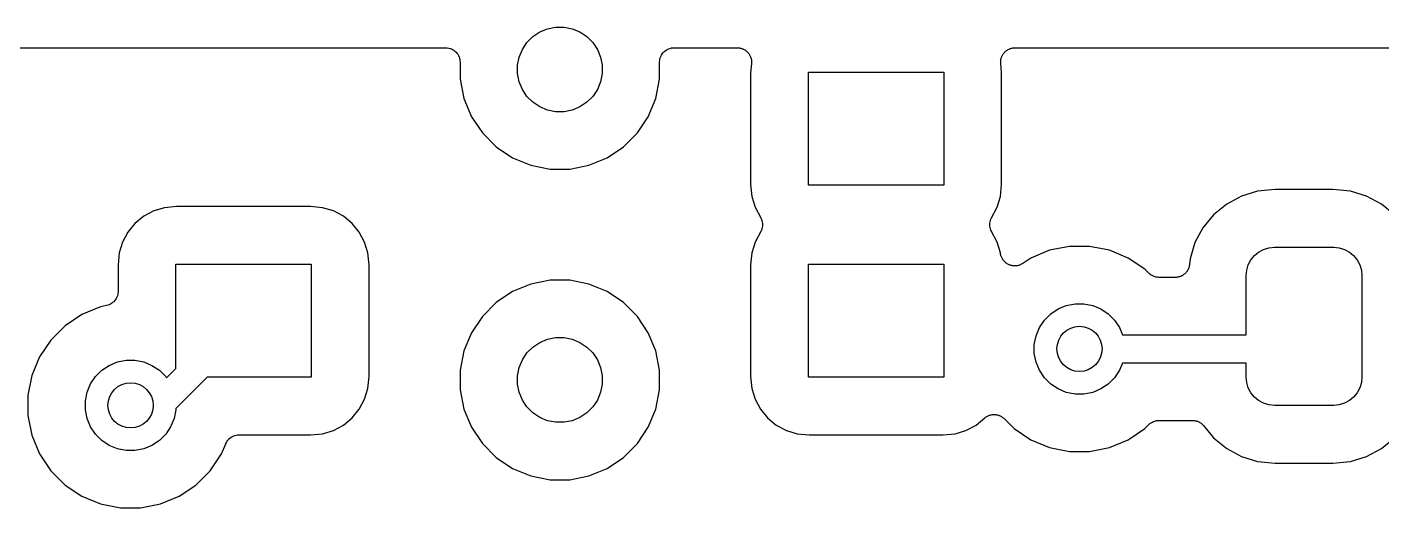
# Model space of a CAD drawing. Extents: x 83.1 to 154, y -94.5 to -68.3.
# Drawn here: x 117.38 to 129.38, y -72.61 to -68.35 of the extents above; entities that cross this region are included whole.
import ezdxf

# ---------------------------------------------------------------- set-up
doc = ezdxf.new("R2010")
doc.units = 0
doc.layers.add('BLACK', color=7, linetype='CONTINUOUS')

msp = doc.modelspace()

# ---------------------------------------------------------------- linework, layer by layer
at = {"layer": 'BLACK', "linetype": 'CONTINUOUS'}
for p, q in [((121.991, -68.3644), (122.063, -68.35)), ((122.063, -68.35), (122.137, -68.35)), ((122.137, -68.35), (122.209, -68.3644)), ((121.809, -68.486), (121.861, -68.4337)), ((121.861, -68.4337), (121.922, -68.3927)), ((121.922, -68.3927), (121.991, -68.3644)), ((122.209, -68.3644), (122.278, -68.3927)), ((122.278, -68.3927), (122.339, -68.4337)), ((122.339, -68.4337), (122.391, -68.486)), ((98.3379, -68.533), (121.09, -68.533)), ((121.09, -68.533), (121.091, -68.533)), ((121.091, -68.533), (121.091, -68.533)), ((121.091, -68.533), (121.091, -68.533)), ((121.091, -68.533), (121.092, -68.533)), ((121.092, -68.533), (121.104, -68.5343)), ((121.104, -68.5343), (121.116, -68.5356)), ((121.116, -68.5356), (121.116, -68.5357)), ((121.116, -68.5357), (121.116, -68.5358)), ((121.116, -68.5358), (121.128, -68.5394)), ((121.128, -68.5394), (121.139, -68.5429)), ((121.139, -68.5429), (121.14, -68.5431)), ((121.14, -68.5431), (121.14, -68.5433)), ((121.14, -68.5433), (121.15, -68.549)), ((121.15, -68.549), (121.161, -68.5547)), ((121.161, -68.5547), (121.161, -68.555)), ((121.161, -68.555), (121.162, -68.5552)), ((121.162, -68.5552), (121.171, -68.5629)), ((121.171, -68.5629), (121.18, -68.5705)), ((121.18, -68.5705), (121.18, -68.5709)), ((121.18, -68.5709), (121.181, -68.5711)), ((121.181, -68.5711), (121.188, -68.5805)), ((121.188, -68.5805), (121.196, -68.5897)), ((121.196, -68.5897), (121.196, -68.5901)), ((121.196, -68.5901), (121.196, -68.5905)), ((121.196, -68.5905), (121.202, -68.6011)), ((121.739, -68.6156), (121.768, -68.5474)), ((121.768, -68.5474), (121.809, -68.486)), ((122.391, -68.486), (122.432, -68.5474)), ((122.432, -68.5474), (122.461, -68.6156)), ((122.993, -68.61), (122.999, -68.5995)), ((122.999, -68.5995), (123.005, -68.589)), ((123.005, -68.5882), (123.013, -68.5791)), ((123.005, -68.5886), (123.005, -68.5882)), ((123.005, -68.589), (123.005, -68.5886)), ((123.013, -68.5791), (123.021, -68.5699)), ((123.021, -68.5693), (123.03, -68.5618)), ((123.021, -68.5696), (123.021, -68.5693)), ((123.021, -68.5699), (123.021, -68.5696)), ((123.03, -68.5618), (123.04, -68.5542)), ((123.04, -68.5537), (123.051, -68.5482)), ((123.04, -68.554), (123.04, -68.5537)), ((123.04, -68.5542), (123.04, -68.554)), ((123.051, -68.5482), (123.062, -68.5426)), ((123.062, -68.5422), (123.074, -68.5389)), ((123.062, -68.5425), (123.062, -68.5422)), ((123.062, -68.5426), (123.062, -68.5425)), ((123.074, -68.5389), (123.085, -68.5354)), ((123.085, -68.5354), (123.086, -68.5354)), ((123.086, -68.5352), (123.098, -68.5342)), ((123.086, -68.5354), (123.086, -68.5352)), ((123.098, -68.5342), (123.11, -68.533)), ((123.11, -68.533), (123.671, -68.533)), ((123.671, -68.533), (123.673, -68.533)), ((123.673, -68.533), (123.678, -68.5337)), ((123.678, -68.5337), (123.684, -68.5337)), ((123.684, -68.5337), (123.691, -68.535)), ((123.691, -68.535), (123.697, -68.5358)), ((123.697, -68.5358), (123.703, -68.5375)), ((123.703, -68.5375), (123.708, -68.5387)), ((123.708, -68.5387), (123.715, -68.5413)), ((123.715, -68.5413), (123.721, -68.5433)), ((123.721, -68.5433), (123.726, -68.5461)), ((123.726, -68.5461), (123.731, -68.5483)), ((123.731, -68.5483), (123.737, -68.552)), ((123.737, -68.552), (123.743, -68.5552)), ((123.743, -68.5552), (123.747, -68.5589)), ((123.747, -68.5589), (123.752, -68.5622)), ((123.752, -68.5622), (123.756, -68.5669)), ((123.756, -68.5669), (123.762, -68.5711)), ((123.762, -68.5711), (123.765, -68.5757)), ((123.765, -68.5757), (123.769, -68.5798)), ((123.769, -68.5798), (123.773, -68.5853)), ((123.773, -68.5853), (123.777, -68.5905)), ((123.777, -68.5905), (123.78, -68.5956)), ((123.78, -68.5956), (123.783, -68.6004)), ((126.015, -68.605), (126.018, -68.5989)), ((126.018, -68.5989), (126.021, -68.5941)), ((126.021, -68.5941), (126.024, -68.589)), ((126.024, -68.589), (126.028, -68.5839)), ((126.028, -68.5839), (126.032, -68.5784)), ((126.032, -68.5784), (126.036, -68.5743)), ((126.036, -68.5743), (126.04, -68.5699)), ((126.04, -68.5699), (126.045, -68.5657)), ((126.045, -68.5657), (126.05, -68.5611)), ((126.05, -68.5611), (126.054, -68.5579)), ((126.054, -68.5579), (126.059, -68.5542)), ((126.059, -68.5542), (126.065, -68.5511)), ((126.065, -68.5511), (126.07, -68.5475)), ((126.07, -68.5475), (126.076, -68.5453)), ((126.076, -68.5453), (126.081, -68.5426)), ((126.081, -68.5426), (126.087, -68.5407)), ((126.087, -68.5407), (126.093, -68.5382)), ((126.093, -68.5382), (126.099, -68.5371)), ((126.099, -68.5371), (126.105, -68.5354)), ((126.105, -68.5354), (126.111, -68.5348)), ((126.111, -68.5348), (126.118, -68.5335)), ((126.118, -68.5335), (126.123, -68.5336)), ((126.123, -68.5336), (126.129, -68.533)), ((126.129, -68.533), (151.817, -68.533)), ((121.202, -68.6011), (121.207, -68.6116)), ((121.207, -68.6116), (121.208, -68.612)), ((121.208, -68.612), (121.208, -68.6124)), ((121.208, -68.6124), (121.211, -68.6239)), ((121.211, -68.6239), (121.215, -68.6353)), ((121.215, -68.6353), (121.215, -68.6358)), ((121.215, -68.6358), (121.215, -68.6362)), ((121.215, -68.6362), (121.216, -68.6481)), ((121.216, -68.6481), (121.217, -68.66)), ((121.217, -68.66), (121.217, -68.812)), ((121.725, -68.6881), (121.739, -68.6156)), ((121.725, -68.7619), (121.725, -68.6881)), ((122.461, -68.6156), (122.475, -68.6881)), ((122.475, -68.6881), (122.475, -68.7619)), ((122.983, -68.6582), (122.984, -68.6463)), ((122.983, -68.6591), (122.983, -68.6582)), ((122.983, -68.66), (122.983, -68.6591)), ((122.983, -68.6591), (122.983, -68.6591)), ((122.983, -68.6591), (122.983, -68.6591)), ((122.983, -68.812), (122.983, -68.66)), ((122.984, -68.6463), (122.986, -68.6345)), ((122.986, -68.6336), (122.989, -68.6222)), ((122.986, -68.634), (122.986, -68.6336)), ((122.986, -68.6345), (122.986, -68.634)), ((122.989, -68.6222), (122.993, -68.6108)), ((122.993, -68.6104), (122.993, -68.61)), ((122.993, -68.6108), (122.993, -68.6104)), ((123.783, -68.6004), (123.785, -68.6066)), ((123.785, -68.6066), (123.789, -68.6124)), ((123.789, -68.6124), (123.79, -68.618)), ((123.797, -68.6724), (123.789, -68.7562)), ((123.79, -68.618), (123.792, -68.6233)), ((123.792, -68.6233), (123.794, -68.6298)), ((123.794, -68.6298), (123.796, -68.6362)), ((123.796, -68.6362), (123.796, -68.642)), ((123.796, -68.642), (123.797, -68.6477)), ((123.797, -68.6477), (123.797, -68.6543)), ((123.797, -68.6543), (123.798, -68.6609)), ((123.798, -68.6609), (123.797, -68.6667)), ((123.797, -68.6667), (123.797, -68.6724)), ((126.002, -68.6591), (126.003, -68.6525)), ((126.003, -68.6649), (126.002, -68.6591)), ((126.003, -68.6459), (126.004, -68.6402)), ((126.003, -68.6525), (126.003, -68.6459)), ((126.003, -68.6707), (126.003, -68.6649)), ((126.003, -68.6724), (126.003, -68.6707)), ((126.011, -68.7562), (126.003, -68.6724)), ((126.004, -68.6402), (126.005, -68.6345)), ((126.005, -68.6345), (126.007, -68.6281)), ((126.007, -68.6281), (126.008, -68.6217)), ((126.008, -68.6217), (126.01, -68.6163)), ((126.01, -68.6163), (126.012, -68.6108)), ((126.012, -68.6108), (126.015, -68.605)), ((121.217, -68.812), (121.251, -68.9826)), ((121.739, -68.8344), (121.725, -68.7619)), ((121.768, -68.9026), (121.739, -68.8344)), ((122.461, -68.8344), (122.432, -68.9026)), ((122.475, -68.7619), (122.461, -68.8344)), ((122.949, -68.9826), (122.983, -68.812)), ((123.789, -68.7562), (123.789, -69.7438)), ((124.3, -69.75), (124.3, -68.75)), ((124.3, -68.75), (125.5, -68.75)), ((125.5, -68.75), (125.5, -69.75)), ((126.011, -69.7438), (126.011, -68.7562)), ((121.809, -68.964), (121.768, -68.9026)), ((122.432, -68.9026), (122.391, -68.964)), ((121.251, -68.9826), (121.317, -69.1433)), ((121.861, -69.0163), (121.809, -68.964)), ((121.922, -69.0573), (121.861, -69.0163)), ((121.991, -69.0856), (121.922, -69.0573)), ((122.278, -69.0573), (122.209, -69.0856)), ((122.339, -69.0163), (122.278, -69.0573)), ((122.391, -68.964), (122.339, -69.0163)), ((122.883, -69.1433), (122.949, -68.9826)), ((121.317, -69.1433), (121.414, -69.2879)), ((122.063, -69.1), (121.991, -69.0856)), ((122.137, -69.1), (122.063, -69.1)), ((122.209, -69.0856), (122.137, -69.1)), ((122.786, -69.2879), (122.883, -69.1433)), ((121.414, -69.2879), (121.537, -69.4109)), ((122.663, -69.4109), (122.786, -69.2879)), ((121.537, -69.4109), (121.682, -69.5075)), ((122.518, -69.5075), (122.663, -69.4109)), ((121.682, -69.5075), (121.842, -69.5741)), ((122.358, -69.5741), (122.518, -69.5075)), ((121.842, -69.5741), (122.013, -69.608)), ((122.013, -69.608), (122.187, -69.608)), ((122.187, -69.608), (122.358, -69.5741)), ((123.789, -69.7438), (123.799, -69.8496)), ((125.5, -69.75), (124.3, -69.75)), ((126.001, -69.8496), (126.011, -69.7438)), ((128.431, -69.7889), (128.277, -69.8042)), ((128.944, -69.7889), (128.431, -69.7889)), ((129.098, -69.8042), (128.944, -69.7889)), ((123.799, -69.8496), (123.828, -69.9453)), ((125.972, -69.9453), (126.001, -69.8496)), ((128.003, -69.9177), (127.887, -70.0123)), ((128.134, -69.8474), (128.003, -69.9177)), ((128.277, -69.8042), (128.134, -69.8474)), ((129.241, -69.8474), (129.098, -69.8042)), ((129.372, -69.9177), (129.241, -69.8474)), ((129.488, -70.0123), (129.372, -69.9177)), ((118.416, -70.0256), (118.339, -70.0891)), ((118.505, -69.9784), (118.416, -70.0256)), ((118.6, -69.9494), (118.505, -69.9784)), ((118.706, -69.9389), (118.6, -69.9494)), ((119.894, -69.9389), (118.706, -69.9389)), ((120, -69.9493), (119.894, -69.9389)), ((120.095, -69.9784), (120, -69.9493)), ((120.184, -70.0256), (120.095, -69.9784)), ((120.261, -70.0891), (120.184, -70.0256)), ((123.828, -69.9453), (123.879, -70.0401)), ((125.921, -70.0401), (125.972, -69.9453)), ((127.887, -70.0123), (127.793, -70.1275)), ((118.339, -70.0891), (118.276, -70.1664)), ((120.324, -70.1664), (120.261, -70.0891)), ((123.879, -70.0401), (123.879, -70.0406)), ((123.879, -70.0406), (123.879, -70.0406)), ((123.879, -70.0406), (123.879, -70.0406)), ((123.879, -70.0406), (123.88, -70.0417)), ((123.884, -70.149), (123.879, -70.1599)), ((123.88, -70.0417), (123.884, -70.0527)), ((123.884, -70.0527), (123.889, -70.0636)), ((123.888, -70.1381), (123.884, -70.149)), ((123.889, -70.137), (123.888, -70.1375)), ((123.888, -70.1375), (123.888, -70.1381)), ((123.889, -70.0636), (123.889, -70.0642)), ((123.889, -70.0642), (123.889, -70.0647)), ((123.889, -70.0647), (123.891, -70.0763)), ((123.891, -70.1254), (123.889, -70.137)), ((123.891, -70.0763), (123.893, -70.0879)), ((123.893, -70.1139), (123.891, -70.1254)), ((123.893, -70.0879), (123.893, -70.0885)), ((123.893, -70.0885), (123.894, -70.0891)), ((123.894, -70.0891), (123.893, -70.1009)), ((123.893, -70.1009), (123.893, -70.1127)), ((123.893, -70.1127), (123.893, -70.1133)), ((123.893, -70.1133), (123.893, -70.1139)), ((125.906, -70.1109), (125.907, -70.0991)), ((125.907, -70.1115), (125.906, -70.1109)), ((125.907, -70.0861), (125.909, -70.0746)), ((125.907, -70.0867), (125.907, -70.0861)), ((125.907, -70.0873), (125.907, -70.0867)), ((125.907, -70.0991), (125.907, -70.0873)), ((125.907, -70.1121), (125.907, -70.1115)), ((125.909, -70.1236), (125.907, -70.1121)), ((125.909, -70.0746), (125.911, -70.063)), ((125.911, -70.1353), (125.909, -70.1236)), ((125.911, -70.063), (125.912, -70.0625)), ((125.911, -70.1358), (125.911, -70.1353)), ((125.911, -70.1364), (125.911, -70.1358)), ((125.916, -70.1473), (125.911, -70.1364)), ((125.912, -70.0619), (125.916, -70.051)), ((125.912, -70.0625), (125.912, -70.0619)), ((125.916, -70.051), (125.921, -70.0401)), ((125.92, -70.1583), (125.916, -70.1473)), ((125.921, -70.1594), (125.92, -70.1583)), ((127.793, -70.1275), (127.722, -70.259)), ((118.228, -70.2547), (118.199, -70.3504)), ((118.276, -70.1664), (118.228, -70.2547)), ((120.372, -70.2547), (120.324, -70.1664)), ((120.401, -70.3504), (120.372, -70.2547)), ((123.828, -70.2547), (123.799, -70.3504)), ((123.879, -70.1599), (123.828, -70.2547)), ((125.921, -70.1599), (125.921, -70.1594)), ((125.921, -70.1594), (125.921, -70.1594)), ((125.921, -70.1594), (125.921, -70.1594)), ((125.972, -70.2547), (125.921, -70.1599)), ((126.001, -70.3504), (125.972, -70.2547)), ((127.722, -70.259), (127.679, -70.4016)), ((118.199, -70.3504), (118.189, -70.4562)), ((120.411, -70.4562), (120.401, -70.3504)), ((123.799, -70.3504), (123.789, -70.4562)), ((126.001, -70.3505), (126.001, -70.3504)), ((126.002, -70.3563), (126.001, -70.3505)), ((126.002, -70.3622), (126.002, -70.3563)), ((126.004, -70.3684), (126.002, -70.3622)), ((126.005, -70.3748), (126.004, -70.3684)), ((126.008, -70.3803), (126.005, -70.3748)), ((126.009, -70.3859), (126.008, -70.3803)), ((126.012, -70.3917), (126.009, -70.3859)), ((126.015, -70.3977), (126.012, -70.3917)), ((126.018, -70.4026), (126.015, -70.3977)), ((126.27, -70.3953), (126.198, -70.4436)), ((126.435, -70.3269), (126.27, -70.3953)), ((126.611, -70.292), (126.435, -70.3269)), ((126.789, -70.292), (126.611, -70.292)), ((126.965, -70.3269), (126.789, -70.292)), ((127.13, -70.3953), (126.965, -70.3269)), ((127.279, -70.4947), (127.13, -70.3953)), ((128.217, -70.4111), (128.248, -70.3732)), ((128.248, -70.3732), (128.286, -70.3421)), ((128.286, -70.3421), (128.329, -70.319)), ((128.329, -70.319), (128.376, -70.3048)), ((128.376, -70.3048), (128.425, -70.3)), ((128.425, -70.3), (128.95, -70.3)), ((128.95, -70.3), (128.999, -70.3048)), ((128.999, -70.3048), (129.046, -70.319)), ((129.046, -70.319), (129.089, -70.3421)), ((129.089, -70.3421), (129.127, -70.3732)), ((129.127, -70.3732), (129.158, -70.4111)), ((118.189, -70.4562), (118.189, -70.6921)), ((118.7, -71.3732), (118.7, -70.45)), ((118.7, -70.45), (119.9, -70.45)), ((119.9, -70.45), (119.9, -71.45)), ((120.411, -71.4438), (120.411, -70.4562)), ((123.789, -70.4562), (123.789, -71.4438)), ((124.3, -71.45), (124.3, -70.45)), ((124.3, -70.45), (125.5, -70.45)), ((125.5, -70.45), (125.5, -71.45)), ((126.021, -70.4079), (126.018, -70.4026)), ((126.025, -70.4129), (126.021, -70.4079)), ((126.029, -70.4184), (126.025, -70.4129)), ((126.033, -70.4226), (126.029, -70.4184)), ((126.037, -70.4271), (126.033, -70.4226)), ((126.042, -70.4313), (126.037, -70.4271)), ((126.046, -70.4359), (126.042, -70.4313)), ((126.051, -70.4392), (126.046, -70.4359)), ((126.056, -70.443), (126.051, -70.4392)), ((126.061, -70.4462), (126.056, -70.443)), ((126.067, -70.4498), (126.061, -70.4462)), ((126.072, -70.4521), (126.067, -70.4498)), ((126.077, -70.4549), (126.072, -70.4521)), ((126.084, -70.4569), (126.077, -70.4549)), ((126.09, -70.4594), (126.084, -70.4569)), ((126.095, -70.4606), (126.09, -70.4594)), ((126.101, -70.4623), (126.095, -70.4606)), ((126.107, -70.4631), (126.101, -70.4623)), ((126.114, -70.4644), (126.107, -70.4631)), ((126.12, -70.4644), (126.114, -70.4644)), ((126.126, -70.465), (126.12, -70.4644)), ((126.132, -70.4645), (126.126, -70.465)), ((126.139, -70.4645), (126.132, -70.4645)), ((126.144, -70.4634), (126.139, -70.4645)), ((126.15, -70.4629), (126.144, -70.4634)), ((126.157, -70.4611), (126.15, -70.4629)), ((126.163, -70.4599), (126.157, -70.4611)), ((126.168, -70.4577), (126.163, -70.4599)), ((126.174, -70.456), (126.168, -70.4577)), ((126.18, -70.453), (126.174, -70.456)), ((126.186, -70.4506), (126.18, -70.453)), ((126.191, -70.4473), (126.186, -70.4506)), ((126.196, -70.4446), (126.191, -70.4473)), ((126.198, -70.4436), (126.196, -70.4446)), ((127.314, -70.5298), (127.279, -70.4947)), ((127.649, -70.5162), (127.645, -70.5217)), ((127.653, -70.511), (127.649, -70.5162)), ((127.656, -70.506), (127.653, -70.511)), ((127.659, -70.5012), (127.656, -70.506)), ((127.662, -70.4951), (127.659, -70.5012)), ((127.665, -70.4892), (127.662, -70.4951)), ((127.667, -70.4837), (127.665, -70.4892)), ((127.669, -70.4785), (127.667, -70.4837)), ((127.67, -70.4719), (127.669, -70.4785)), ((127.672, -70.4655), (127.67, -70.4719)), ((127.673, -70.4598), (127.672, -70.4655)), ((127.674, -70.4542), (127.673, -70.4598)), ((127.679, -70.4016), (127.674, -70.4524)), ((127.674, -70.4524), (127.674, -70.4542)), ((128.175, -70.55), (128.18, -70.5012)), ((128.18, -70.5012), (128.194, -70.4543)), ((128.194, -70.4543), (128.217, -70.4111)), ((129.158, -70.4111), (129.181, -70.4543)), ((129.181, -70.4543), (129.195, -70.5012)), ((129.195, -70.5012), (129.2, -70.55)), ((121.842, -70.6259), (121.682, -70.6925)), ((122.013, -70.592), (121.842, -70.6259)), ((122.187, -70.592), (122.013, -70.592)), ((122.358, -70.6259), (122.187, -70.592)), ((122.518, -70.6925), (122.358, -70.6259)), ((127.323, -70.5372), (127.314, -70.5298)), ((127.332, -70.5448), (127.323, -70.5372)), ((127.333, -70.5451), (127.332, -70.5448)), ((127.333, -70.5455), (127.333, -70.5451)), ((127.343, -70.5511), (127.333, -70.5455)), ((127.354, -70.5567), (127.343, -70.5511)), ((127.354, -70.5569), (127.354, -70.5567)), ((127.355, -70.5572), (127.354, -70.5569)), ((127.366, -70.5607), (127.355, -70.5572)), ((127.377, -70.5642), (127.366, -70.5607)), ((127.378, -70.5643), (127.377, -70.5642)), ((127.379, -70.5645), (127.378, -70.5643)), ((127.39, -70.5657), (127.379, -70.5645)), ((127.402, -70.567), (127.39, -70.5657)), ((127.403, -70.567), (127.402, -70.567)), ((127.404, -70.567), (127.403, -70.567)), ((127.403, -70.567), (127.403, -70.567)), ((127.403, -70.567), (127.403, -70.567)), ((127.548, -70.567), (127.404, -70.567)), ((127.553, -70.5664), (127.548, -70.567)), ((127.559, -70.5665), (127.553, -70.5664)), ((127.566, -70.5652), (127.559, -70.5665)), ((127.572, -70.5646), (127.566, -70.5652)), ((127.578, -70.5629), (127.572, -70.5646)), ((127.584, -70.5618), (127.578, -70.5629)), ((127.59, -70.5593), (127.584, -70.5618)), ((127.596, -70.5574), (127.59, -70.5593)), ((127.601, -70.5547), (127.596, -70.5574)), ((127.607, -70.5526), (127.601, -70.5547)), ((127.612, -70.5489), (127.607, -70.5526)), ((127.618, -70.5458), (127.612, -70.5489)), ((127.622, -70.5421), (127.618, -70.5458)), ((127.627, -70.539), (127.622, -70.5421)), ((127.632, -70.5343), (127.627, -70.539)), ((127.637, -70.5301), (127.632, -70.5343)), ((127.641, -70.5257), (127.637, -70.5301)), ((127.645, -70.5217), (127.641, -70.5257)), ((128.175, -71.075), (128.175, -70.55)), ((129.2, -70.55), (129.2, -71.45)), ((118.173, -70.7526), (118.167, -70.763)), ((118.179, -70.7421), (118.173, -70.7526)), ((118.183, -70.7299), (118.179, -70.7412)), ((118.179, -70.7412), (118.179, -70.7416)), ((118.179, -70.7416), (118.179, -70.7421)), ((118.186, -70.7185), (118.183, -70.7299)), ((118.188, -70.7058), (118.186, -70.7175)), ((118.186, -70.7175), (118.186, -70.718)), ((118.186, -70.718), (118.186, -70.7185)), ((118.189, -70.6939), (118.188, -70.7058)), ((118.189, -70.6921), (118.189, -70.6928)), ((118.189, -70.6928), (118.189, -70.6929)), ((118.189, -70.6929), (118.189, -70.6929)), ((118.189, -70.6929), (118.189, -70.6939)), ((121.682, -70.6925), (121.537, -70.7891)), ((122.663, -70.7891), (122.518, -70.6925)), ((118.035, -70.8269), (117.87, -70.8953)), ((118.087, -70.8166), (118.035, -70.8269)), ((118.098, -70.8132), (118.087, -70.8166)), ((118.11, -70.8098), (118.098, -70.8132)), ((118.121, -70.8039), (118.11, -70.8095)), ((118.11, -70.8095), (118.11, -70.8096)), ((118.11, -70.8096), (118.11, -70.8098)), ((118.131, -70.7983), (118.121, -70.8039)), ((118.132, -70.798), (118.131, -70.7983)), ((118.141, -70.7903), (118.132, -70.7978)), ((118.132, -70.7978), (118.132, -70.798)), ((118.151, -70.7828), (118.141, -70.7903)), ((118.159, -70.7729), (118.151, -70.7821)), ((118.151, -70.7821), (118.151, -70.7824)), ((118.151, -70.7824), (118.151, -70.7828)), ((118.167, -70.7638), (118.159, -70.7729)), ((118.167, -70.763), (118.167, -70.7634)), ((118.167, -70.7634), (118.167, -70.7638)), ((121.537, -70.7891), (121.414, -70.9121)), ((122.786, -70.9121), (122.663, -70.7891)), ((126.445, -70.8893), (126.511, -70.8455)), ((126.511, -70.8455), (126.583, -70.8154)), ((126.583, -70.8154), (126.661, -70.8)), ((126.661, -70.8), (126.739, -70.8)), ((126.739, -70.8), (126.817, -70.8154)), ((126.817, -70.8154), (126.889, -70.8455)), ((126.889, -70.8455), (126.955, -70.8893)), ((117.721, -70.9947), (117.595, -71.1212)), ((117.87, -70.8953), (117.721, -70.9947)), ((121.414, -70.9121), (121.317, -71.0567)), ((122.883, -71.0567), (122.786, -70.9121)), ((126.346, -71.0105), (126.389, -70.945)), ((126.389, -70.945), (126.445, -70.8893)), ((126.955, -70.8893), (127.011, -70.945)), ((127.011, -70.945), (127.054, -71.0105)), ((121.317, -71.0567), (121.251, -71.2174)), ((121.922, -71.1427), (121.991, -71.1144)), ((121.991, -71.1144), (122.063, -71.1)), ((122.063, -71.1), (122.137, -71.1)), ((122.137, -71.1), (122.209, -71.1144)), ((122.209, -71.1144), (122.278, -71.1427)), ((122.949, -71.2174), (122.883, -71.0567)), ((126.3, -71.1606), (126.315, -71.0833)), ((126.315, -71.0833), (126.346, -71.0105)), ((127.054, -71.0105), (127.081, -71.075)), ((127.081, -71.075), (128.175, -71.075)), ((117.595, -71.1212), (117.495, -71.2699)), ((121.251, -71.2174), (121.217, -71.388)), ((121.768, -71.2974), (121.809, -71.236)), ((121.809, -71.236), (121.861, -71.1837)), ((121.861, -71.1837), (121.922, -71.1427)), ((122.278, -71.1427), (122.339, -71.1837)), ((122.339, -71.1837), (122.391, -71.236)), ((122.391, -71.236), (122.432, -71.2974)), ((122.983, -71.388), (122.949, -71.2174)), ((126.3, -71.2394), (126.3, -71.1606)), ((117.495, -71.2699), (117.427, -71.4351)), ((118.045, -71.3893), (118.111, -71.3455)), ((118.111, -71.3455), (118.183, -71.3154)), ((118.183, -71.3154), (118.261, -71.3)), ((118.261, -71.3), (118.339, -71.3)), ((118.339, -71.3), (118.417, -71.3154)), ((118.417, -71.3154), (118.489, -71.3455)), ((118.489, -71.3455), (118.555, -71.3893)), ((121.739, -71.3656), (121.768, -71.2974)), ((122.432, -71.2974), (122.461, -71.3656)), ((126.315, -71.3167), (126.3, -71.2394)), ((126.346, -71.3895), (126.315, -71.3167)), ((127.081, -71.325), (127.054, -71.3895)), ((128.175, -71.325), (127.081, -71.325)), ((128.175, -71.45), (128.175, -71.325)), ((117.427, -71.4351), (117.392, -71.6106)), ((117.946, -71.5105), (117.989, -71.445)), ((117.989, -71.445), (118.045, -71.3893)), ((118.555, -71.3893), (118.611, -71.445)), ((118.611, -71.445), (118.618, -71.4555)), ((118.618, -71.4555), (118.7, -71.3732)), ((118.977, -71.45), (118.7, -71.7268)), ((119.9, -71.45), (118.977, -71.45)), ((120.401, -71.5496), (120.411, -71.4438)), ((121.217, -71.388), (121.217, -71.562)), ((121.725, -71.4381), (121.739, -71.3656)), ((121.725, -71.5119), (121.725, -71.4381)), ((122.461, -71.3656), (122.475, -71.4381)), ((122.475, -71.4381), (122.475, -71.5119)), ((122.983, -71.562), (122.983, -71.388)), ((123.789, -71.4438), (123.799, -71.5496)), ((125.5, -71.45), (124.3, -71.45)), ((126.389, -71.455), (126.346, -71.3895)), ((126.445, -71.5107), (126.389, -71.455)), ((127.011, -71.455), (126.955, -71.5107)), ((127.054, -71.3895), (127.011, -71.455)), ((128.18, -71.4988), (128.175, -71.45)), ((129.2, -71.45), (129.195, -71.4988)), ((117.9, -71.6606), (117.915, -71.5833)), ((117.915, -71.5833), (117.946, -71.5105)), ((120.372, -71.6453), (120.401, -71.5496)), ((121.217, -71.562), (121.251, -71.7326)), ((121.739, -71.5844), (121.725, -71.5119)), ((121.768, -71.6526), (121.739, -71.5844)), ((122.461, -71.5844), (122.432, -71.6526)), ((122.475, -71.5119), (122.461, -71.5844)), ((122.949, -71.7326), (122.983, -71.562)), ((123.799, -71.5496), (123.828, -71.6453)), ((126.511, -71.5545), (126.445, -71.5107)), ((126.583, -71.5846), (126.511, -71.5545)), ((126.661, -71.6), (126.583, -71.5846)), ((126.817, -71.5846), (126.739, -71.6)), ((126.889, -71.5545), (126.817, -71.5846)), ((126.955, -71.5107), (126.889, -71.5545)), ((128.194, -71.5457), (128.18, -71.4988)), ((128.217, -71.5889), (128.194, -71.5457)), ((128.248, -71.6268), (128.217, -71.5889)), ((129.158, -71.5889), (129.127, -71.6268)), ((129.181, -71.5457), (129.158, -71.5889)), ((129.195, -71.4988), (129.181, -71.5457)), ((117.392, -71.6106), (117.392, -71.7894)), ((117.9, -71.7394), (117.9, -71.6606)), ((120.324, -71.7336), (120.372, -71.6453)), ((121.809, -71.714), (121.768, -71.6526)), ((121.861, -71.7663), (121.809, -71.714)), ((122.391, -71.714), (122.339, -71.7663)), ((122.432, -71.6526), (122.391, -71.714)), ((123.828, -71.6453), (123.876, -71.7336)), ((126.739, -71.6), (126.661, -71.6)), ((128.286, -71.6579), (128.248, -71.6268)), ((128.329, -71.681), (128.286, -71.6579)), ((128.376, -71.6952), (128.329, -71.681)), ((128.425, -71.7), (128.376, -71.6952)), ((128.95, -71.7), (128.425, -71.7)), ((128.999, -71.6952), (128.95, -71.7)), ((129.046, -71.681), (128.999, -71.6952)), ((129.089, -71.6579), (129.046, -71.681)), ((129.127, -71.6268), (129.089, -71.6579)), ((117.392, -71.7894), (117.427, -71.9649)), ((117.915, -71.8167), (117.9, -71.7394)), ((117.946, -71.8895), (117.915, -71.8167)), ((118.685, -71.8167), (118.654, -71.8895)), ((118.7, -71.7394), (118.685, -71.8167)), ((118.7, -71.7268), (118.7, -71.7394)), ((120.184, -71.8744), (120.261, -71.8109)), ((120.261, -71.8109), (120.324, -71.7336)), ((121.251, -71.7326), (121.317, -71.8933)), ((121.922, -71.8073), (121.861, -71.7663)), ((121.991, -71.8356), (121.922, -71.8073)), ((122.063, -71.85), (121.991, -71.8356)), ((122.209, -71.8356), (122.137, -71.85)), ((122.278, -71.8073), (122.209, -71.8356)), ((122.339, -71.7663), (122.278, -71.8073)), ((122.883, -71.8933), (122.949, -71.7326)), ((123.876, -71.7336), (123.939, -71.8109)), ((123.939, -71.8109), (124.016, -71.8744)), ((125.784, -71.8744), (125.863, -71.8092)), ((125.863, -71.8092), (125.864, -71.8081)), ((125.864, -71.8081), (125.869, -71.805)), ((125.869, -71.805), (125.874, -71.8013)), ((125.874, -71.8013), (125.88, -71.7982)), ((125.88, -71.7982), (125.885, -71.7946)), ((125.885, -71.7946), (125.891, -71.7925)), ((125.891, -71.7925), (125.896, -71.7898)), ((125.896, -71.7898), (125.902, -71.7879)), ((125.902, -71.7879), (125.908, -71.7854)), ((125.908, -71.7854), (125.914, -71.7843)), ((125.914, -71.7843), (125.919, -71.7827)), ((125.919, -71.7827), (125.926, -71.7821)), ((125.926, -71.7821), (125.933, -71.7808)), ((125.933, -71.7808), (125.938, -71.7809)), ((125.938, -71.7809), (125.944, -71.7804)), ((125.944, -71.7804), (125.951, -71.781)), ((125.951, -71.781), (125.957, -71.7811)), ((125.957, -71.7811), (125.963, -71.7823)), ((125.963, -71.7823), (125.969, -71.7829)), ((125.969, -71.7829), (125.975, -71.7848)), ((125.975, -71.7848), (125.982, -71.7862)), ((125.982, -71.7862), (125.987, -71.7884)), ((125.987, -71.7884), (125.992, -71.7901)), ((125.992, -71.7901), (125.998, -71.7933)), ((125.998, -71.7933), (126.004, -71.7959)), ((126.004, -71.7959), (126.009, -71.7991)), ((126.009, -71.7991), (126.014, -71.8018)), ((126.014, -71.8018), (126.019, -71.8061)), ((126.019, -71.8061), (126.025, -71.8098)), ((126.025, -71.8098), (126.029, -71.8139)), ((126.029, -71.8139), (126.033, -71.8176)), ((126.033, -71.8176), (126.121, -71.9053)), ((127.368, -71.8388), (127.379, -71.8354)), ((127.379, -71.8354), (127.38, -71.8354)), ((127.38, -71.8352), (127.392, -71.8341)), ((127.38, -71.8354), (127.38, -71.8352)), ((127.392, -71.8341), (127.404, -71.833)), ((127.404, -71.833), (127.7, -71.833)), ((127.7, -71.833), (127.702, -71.833)), ((127.702, -71.833), (127.708, -71.8336)), ((127.708, -71.8336), (127.713, -71.8337)), ((127.713, -71.8337), (127.72, -71.835)), ((127.72, -71.835), (127.727, -71.8358)), ((127.727, -71.8358), (127.732, -71.8375)), ((127.732, -71.8375), (127.737, -71.8386)), ((117.989, -71.955), (117.946, -71.8895)), ((118.045, -72.0107), (117.989, -71.955)), ((118.611, -71.955), (118.555, -72.0107)), ((118.654, -71.8895), (118.611, -71.955)), ((119.894, -71.9611), (120, -71.9506)), ((120, -71.9506), (120.095, -71.9216)), ((120.095, -71.9216), (120.184, -71.8744)), ((121.317, -71.8933), (121.414, -72.0379)), ((122.137, -71.85), (122.063, -71.85)), ((122.786, -72.0379), (122.883, -71.8933)), ((124.016, -71.8744), (124.105, -71.9216)), ((124.105, -71.9216), (124.2, -71.9506)), ((124.2, -71.9506), (124.306, -71.9611)), ((125.494, -71.9611), (125.6, -71.9506)), ((125.6, -71.9506), (125.695, -71.9216)), ((125.695, -71.9216), (125.784, -71.8744)), ((126.121, -71.9053), (126.27, -72.0047)), ((127.13, -72.0047), (127.279, -71.9053)), ((127.279, -71.9053), (127.314, -71.8702)), ((127.314, -71.8699), (127.315, -71.869)), ((127.314, -71.8702), (127.314, -71.8699)), ((127.314, -71.8699), (127.314, -71.8699)), ((127.314, -71.8699), (127.314, -71.8699)), ((127.315, -71.869), (127.324, -71.8616)), ((127.324, -71.8616), (127.333, -71.8542)), ((127.333, -71.8542), (127.334, -71.8539)), ((127.334, -71.8539), (127.335, -71.8535)), ((127.335, -71.8535), (127.345, -71.8481)), ((127.345, -71.8481), (127.355, -71.8426)), ((127.355, -71.8426), (127.356, -71.8424)), ((127.356, -71.8424), (127.357, -71.8421)), ((127.357, -71.8421), (127.368, -71.8388)), ((127.737, -71.8386), (127.744, -71.8412)), ((127.744, -71.8412), (127.75, -71.8433)), ((127.75, -71.8433), (127.755, -71.846)), ((127.755, -71.846), (127.76, -71.8481)), ((127.76, -71.8481), (127.766, -71.8519)), ((127.766, -71.8519), (127.772, -71.8552)), ((127.772, -71.8552), (127.776, -71.8588)), ((127.776, -71.8588), (127.781, -71.8619)), ((127.781, -71.8619), (127.786, -71.8667)), ((127.786, -71.8667), (127.791, -71.8711)), ((127.791, -71.8711), (127.794, -71.8755)), ((127.794, -71.8755), (127.798, -71.8794)), ((127.798, -71.8794), (127.887, -71.9877)), ((117.427, -71.9649), (117.495, -72.1301)), ((118.111, -72.0545), (118.045, -72.0107)), ((118.183, -72.0846), (118.111, -72.0545)), ((118.489, -72.0545), (118.417, -72.0846)), ((118.555, -72.0107), (118.489, -72.0545)), ((119.105, -72.1301), (119.142, -72.0395)), ((119.142, -72.0388), (119.143, -72.0378)), ((119.142, -72.0389), (119.142, -72.0388)), ((119.142, -72.0395), (119.142, -72.0389)), ((119.142, -72.0389), (119.142, -72.0389)), ((119.143, -72.0378), (119.149, -72.0275)), ((119.149, -72.0275), (119.154, -72.0171)), ((119.154, -72.0171), (119.155, -72.0166)), ((119.155, -72.0161), (119.162, -72.0071)), ((119.155, -72.0166), (119.155, -72.0161)), ((119.162, -72.0071), (119.17, -71.998)), ((119.17, -71.9976), (119.171, -71.9972)), ((119.17, -71.998), (119.17, -71.9976)), ((119.171, -71.9972), (119.18, -71.9898)), ((119.18, -71.9898), (119.189, -71.9823)), ((119.189, -71.9823), (119.19, -71.982)), ((119.19, -71.9817), (119.201, -71.9762)), ((119.19, -71.982), (119.19, -71.9817)), ((119.201, -71.9762), (119.211, -71.9707)), ((119.211, -71.9707), (119.212, -71.9705)), ((119.212, -71.9702), (119.224, -71.9669)), ((119.212, -71.9705), (119.212, -71.9702)), ((119.224, -71.9669), (119.235, -71.9635)), ((119.235, -71.9634), (119.236, -71.9633)), ((119.235, -71.9635), (119.235, -71.9634)), ((119.236, -71.9633), (119.248, -71.9622)), ((119.248, -71.9622), (119.26, -71.9611)), ((119.26, -71.9611), (119.894, -71.9611)), ((121.414, -72.0379), (121.537, -72.1609)), ((122.663, -72.1609), (122.786, -72.0379)), ((124.306, -71.9611), (125.494, -71.9611)), ((126.27, -72.0047), (126.435, -72.0731)), ((126.435, -72.0731), (126.611, -72.108)), ((126.789, -72.108), (126.965, -72.0731)), ((126.965, -72.0731), (127.13, -72.0047)), ((127.887, -71.9877), (128.003, -72.0823)), ((129.372, -72.0823), (129.489, -71.9869)), ((117.495, -72.1301), (117.595, -72.2788)), ((118.261, -72.1), (118.183, -72.0846)), ((118.339, -72.1), (118.261, -72.1)), ((118.417, -72.0846), (118.339, -72.1)), ((119.005, -72.2788), (119.105, -72.1301)), ((121.537, -72.1609), (121.682, -72.2575)), ((122.518, -72.2575), (122.663, -72.1609)), ((126.611, -72.108), (126.789, -72.108)), ((128.003, -72.0823), (128.134, -72.1526)), ((128.134, -72.1526), (128.277, -72.1958)), ((128.277, -72.1958), (128.431, -72.2111)), ((128.944, -72.2111), (129.098, -72.1958)), ((129.098, -72.1958), (129.241, -72.1526)), ((129.241, -72.1526), (129.372, -72.0823)), ((117.595, -72.2788), (117.721, -72.4053)), ((118.879, -72.4053), (119.005, -72.2788)), ((121.682, -72.2575), (121.842, -72.3241)), ((122.358, -72.3241), (122.518, -72.2575)), ((128.431, -72.2111), (128.944, -72.2111)), ((117.721, -72.4053), (117.87, -72.5047)), ((118.73, -72.5047), (118.879, -72.4053)), ((121.842, -72.3241), (122.013, -72.358)), ((122.013, -72.358), (122.187, -72.358)), ((122.187, -72.358), (122.358, -72.3241)), ((117.87, -72.5047), (118.035, -72.5731)), ((118.565, -72.5731), (118.73, -72.5047)), ((118.035, -72.5731), (118.211, -72.608)), ((118.211, -72.608), (118.389, -72.608)), ((118.389, -72.608), (118.565, -72.5731))]:
    msp.add_line(p, q, dxfattribs=at)
at = {"layer": 'BLACK'}
for centre in [(126.7, -71.2), (118.3, -71.7)]:
    msp.add_circle(centre, 0.2, dxfattribs=at)

doc.saveas('drawing.dxf')
